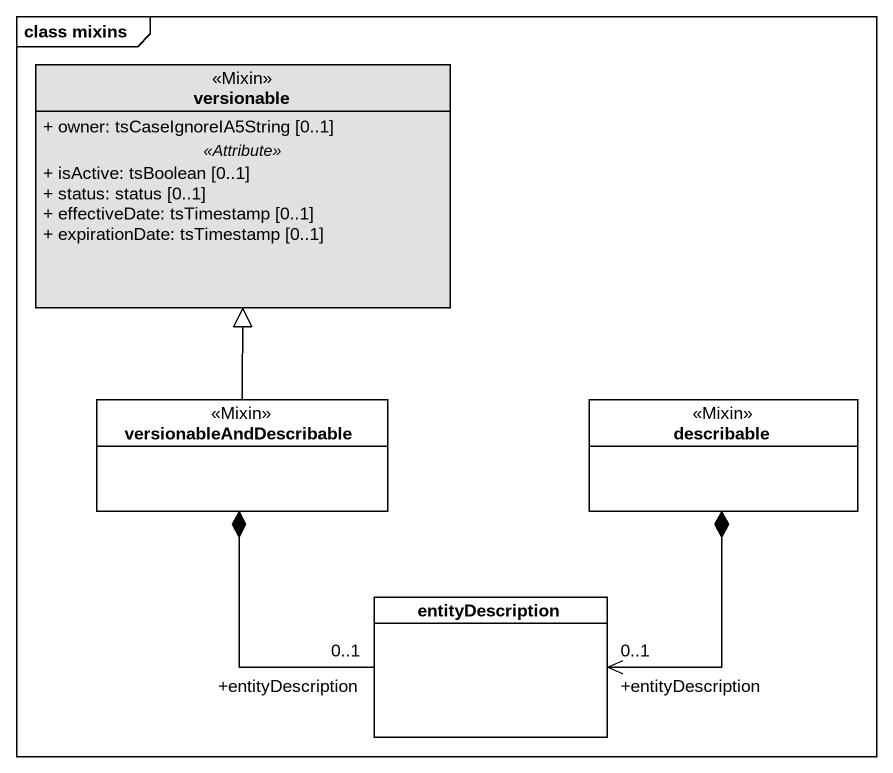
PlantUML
@startuml
mainframe class mixins
hide circle
hide empty members
skinparam classAttributeIconSize 0
class versionable <<Mixin>> #E1E1E1 {
  + owner: tsCaseIgnoreIA5String [0..1]
  .. <<Attribute>> ..
  + isActive: tsBoolean [0..1]
  + status: status [0..1]
  + effectiveDate: tsTimestamp [0..1]
  + expirationDate: tsTimestamp [0..1]
}
class versionableAndDescribable <<Mixin>> #FFFFFF
class describable <<Mixin>> #FFFFFF
class entityDescription #FFFFFF
versionableAndDescribable -up-|> versionable
entityDescription "+entityDescription\n0..1" -up-* versionableAndDescribable
entityDescription "+entityDescription\n0..1" <-up-* describable
@enduml
